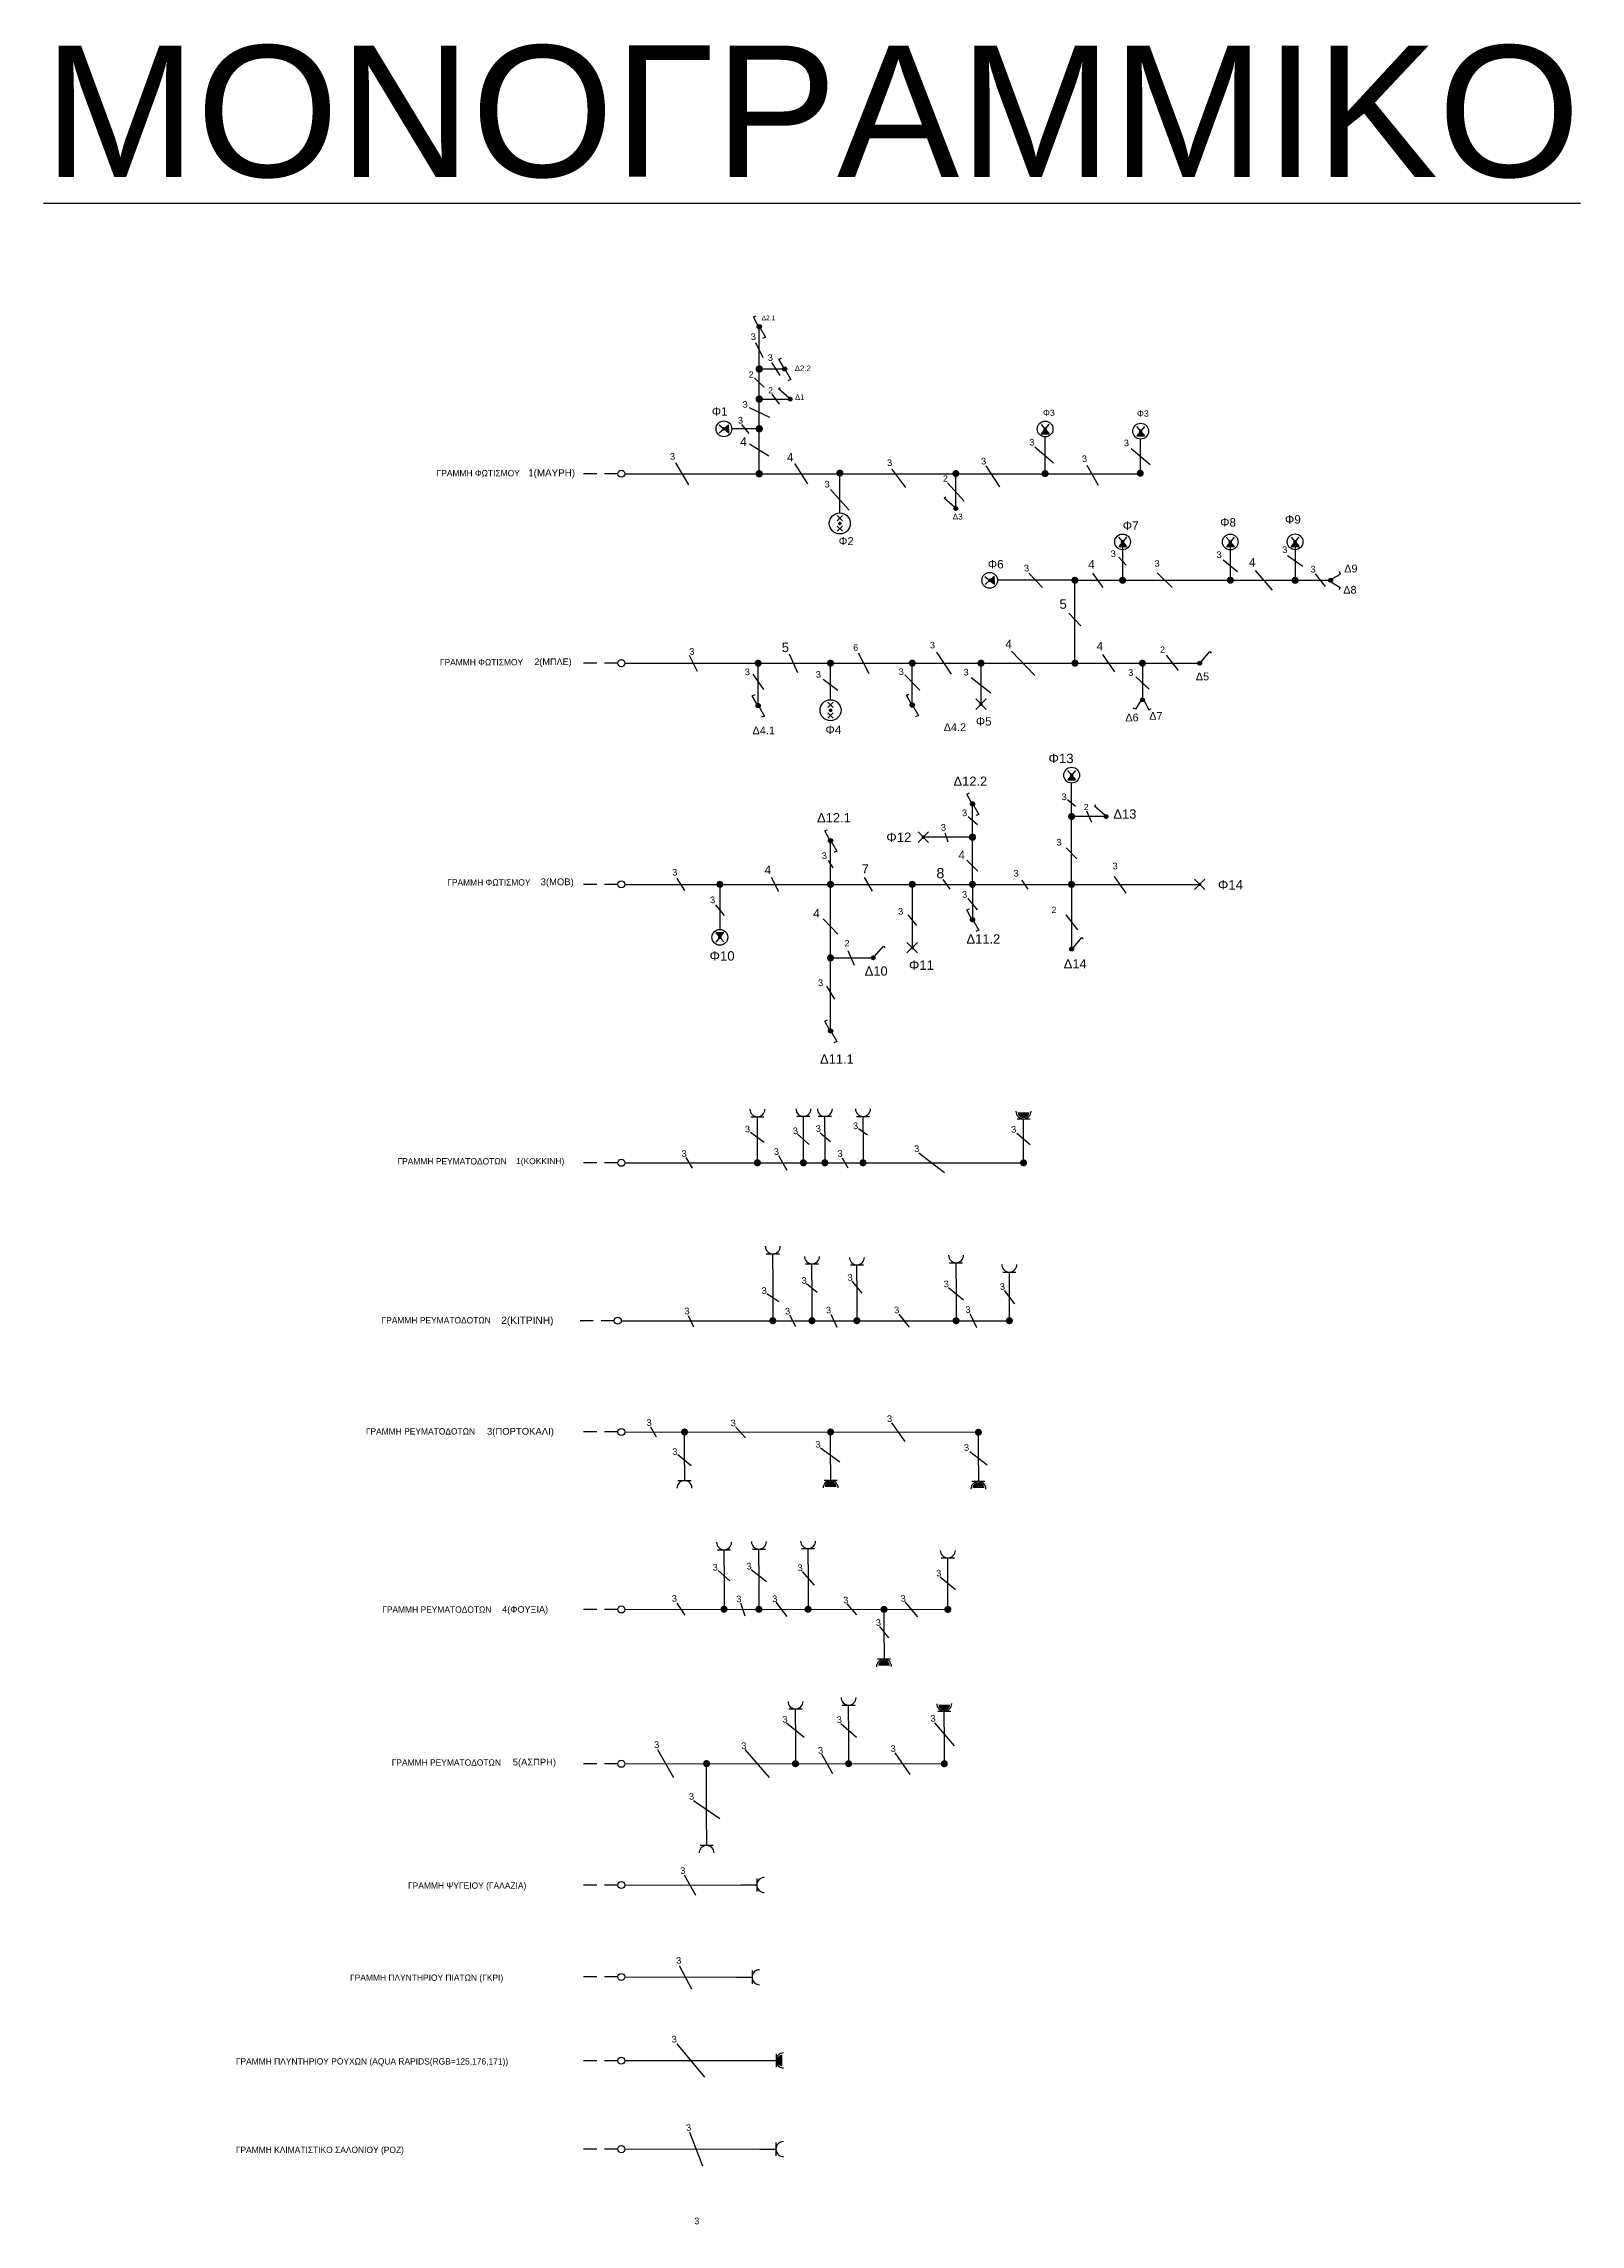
# Model space of a CAD drawing. Header units: millimetres. Extents: x 7471872 to 14943722, y 8344308 to 16688757.
# Drawn here: x 7471895.87 to 7471925.14, y 8344355.41 to 8344396.94 of the extents above; entities that cross this region are included whole.
import ezdxf

# ---------------------------------------------------------------- set-up
doc = ezdxf.new("R2010")
doc.units = ezdxf.units.MM
for name, color, linetype in [('BUILD_FL001_USER', 2, 'Continuous'), ('HLEK-SYMBOL', 1, 'Continuous'), ('TOUCH_POINTS', 7, 'Continuous')]:
    doc.layers.add(name, color=color, linetype=linetype)
doc.styles.get("Standard").update_dxf_attribs({"font": 'arial.ttf'})
doc.styles.add('W4MS1', font='W4MS1.shx')

# ---------------------------------------------------------------- blocks, each defined once
blk = doc.blocks.new('TPOINT')
at = {"layer": 'TOUCH_POINTS'}
for p, q in [((-0.03, 0), (0.03, 0)), ((0.021, -0.021), (-0.021, 0.021)), ((-0.021, -0.021), (0.021, 0.021)), ((0, 0.03), (0, -0.03))]:
    blk.add_line(p, q, dxfattribs=at)
blk.add_point((0, 0), dxfattribs=at)
blk = doc.blocks.new('*X12')
at = {"color": 0}
for p, q in [((10.342, 4.006), (10.418, 4.083)), ((10.355, 4.033), (10.412, 4.09)), ((10.356, 4.006), (10.425, 4.075)), ((10.37, 4.006), (10.431, 4.067)), ((10.384, 4.006), (10.437, 4.059)), ((10.398, 4.006), (10.444, 4.052)), ((10.412, 4.006), (10.45, 4.044)), ((10.426, 4.006), (10.457, 4.036)), ((10.441, 4.006), (10.463, 4.029)), ((10.455, 4.006), (10.47, 4.021)), ((10.469, 4.006), (10.476, 4.013))]:
    blk.add_line(p, q, dxfattribs=at)
blk = doc.blocks.new('gJ6_a53')
at = {"layer": 'HLEK-SYMBOL', "color": 0, "linetype": 'Continuous'}
for p, q in [((0.075, 0.09), (-0.075, -0.09)), ((-0.075, 0.09), (0.075, -0.09)), ((-0.075, -0.09), (0.075, -0.09))]:
    blk.add_line(p, q, dxfattribs=at)
blk.add_circle((0, 0), 0.15, dxfattribs=at)
for name, p in [('TPOINT', (0, 0)), ('*X12', (-10.407, -4.096))]:
    blk.add_blockref(name, p)
blk = doc.blocks.new('gJ6_a51')
at = {"layer": 'HLEK-SYMBOL', "color": 0, "linetype": 'Continuous'}
for p, q in [((0.049, 0.051), (-0.051, 0.151)), ((0.049, 0.151), (-0.051, 0.051)), ((0.049, -0.149), (-0.051, -0.049)), ((-0.051, -0.149), (0.049, -0.049))]:
    blk.add_line(p, q, dxfattribs=at)
blk.add_circle((-0.001, 0.001), 0.2, dxfattribs=at)
blk.add_blockref('TPOINT', (0, 0))
blk = doc.blocks.new('*X16')
at = {"color": 0}
for p, q in [((6.674, 10.842), (6.715, 10.882)), ((6.674, 10.851), (6.705, 10.882)), ((6.676, 10.834), (6.722, 10.88)), ((6.679, 10.828), (6.729, 10.877)), ((6.68, 10.866), (6.69, 10.876)), ((6.683, 10.822), (6.734, 10.873)), ((6.688, 10.818), (6.738, 10.868)), ((6.694, 10.814), (6.742, 10.862)), ((6.701, 10.812), (6.745, 10.855)), ((6.709, 10.81), (6.746, 10.847)), ((6.72, 10.812), (6.744, 10.836))]:
    blk.add_line(p, q, dxfattribs=at)
blk = doc.blocks.new('gJ6_a5')
at = {"linetype": 'Continuous'}
for p, q in [((-0.222, 0.195), (-0.193, 0.22)), ((-0.026, 0.026), (-0.222, 0.195))]:
    blk.add_line(p, q, dxfattribs=at)
blk.add_circle((-0.001, 0), 0.0359, dxfattribs=at)
for name, p in [('*X16', (-6.711, -10.846)), ('TPOINT', (0, 0))]:
    blk.add_blockref(name, p)
blk = doc.blocks.new('gJ6_a3')
at = {"linetype": 'Continuous'}
for p, q in [((-0.111, 0.187), (-0.059, 0.209)), ((-0.024, 0.034), (-0.111, 0.187)), ((0.023, -0.035), (0.12, -0.2)), ((0.12, -0.2), (0.061, -0.224))]:
    blk.add_line(p, q, dxfattribs=at)
blk.add_circle((0, 0), 0.0405, dxfattribs=at)
blk.add_blockref('TPOINT', (0, -0.001))
blk = doc.blocks.new('gJ6_a55')
at = {"layer": 'HLEK-SYMBOL', "color": 0, "linetype": 'Continuous'}
for p, q in [((0.1, 0.1), (-0.1, -0.1)), ((-0.1, 0.1), (0.1, -0.1))]:
    blk.add_line(p, q, dxfattribs=at)
blk.add_blockref('TPOINT', (0, 0))
blk = doc.blocks.new('*X8')
at = {"color": 0}
for p, q in [((8.375, 10.836), (8.416, 10.877)), ((8.375, 10.845), (8.407, 10.877)), ((8.377, 10.829), (8.424, 10.875)), ((8.378, 10.858), (8.394, 10.874)), ((8.381, 10.823), (8.43, 10.872)), ((8.385, 10.817), (8.435, 10.867)), ((8.39, 10.813), (8.439, 10.862)), ((8.396, 10.81), (8.442, 10.856)), ((8.403, 10.808), (8.445, 10.849)), ((8.412, 10.807), (8.445, 10.84)), ((8.425, 10.81), (8.442, 10.827))]:
    blk.add_line(p, q, dxfattribs=at)
blk = doc.blocks.new('gJ6_a7')
at = {"linetype": 'Continuous'}
for p, q in [((-0.124, 0.185), (-0.171, 0.162)), ((-0.03, 0.02), (-0.124, 0.185)), ((0.034, 0.016), (0.13, 0.185)), ((0.13, 0.185), (0.175, 0.162))]:
    blk.add_line(p, q, dxfattribs=at)
blk.add_circle((0.001, 0), 0.0353, dxfattribs=at)
for name, p in [('*X8', (-8.409, -10.843)), ('TPOINT', (0, 0))]:
    blk.add_blockref(name, p)
blk = doc.blocks.new('sucko_for_monogramic')
for p, q in [((7471912.16, 8344376.961), (7471912.41, 8344376.961)), ((7471912.285, 8344376.658), (7471912.285, 8344376.961))]:
    blk.add_line(p, q)
blk.add_arc((7471912.285, 8344377.104), 0.143, 180, 0)
blk = doc.blocks.new('dry-shucko-for-monogramic')
for p, q in [((7471916.214, 8344377.7), (7471916.464, 8344377.7)), ((7471916.339, 8344377.396), (7471916.339, 8344377.7))]:
    blk.add_line(p, q)
at = {"const_width": 0.111}
for points in [[(7471916.283, 8344377.821, 0.414214), (7471916.339, 8344377.766, 1)], [(7471916.339, 8344377.766, 0.414214), (7471916.394, 8344377.821, 1)]]:
    blk.add_lwpolyline(points, format="xyb", dxfattribs=at)
blk.add_arc((7471916.338, 8344377.843), 0.144, 180.6711, 359.8271)

msp = doc.modelspace()

# ---------------------------------------------------------------- hatches: boundary and pattern name
at = {"true_color": 0x000000}
h = msp.add_hatch(dxfattribs=at)
h.set_pattern_fill('ANGLE', color=18)
h.set_pattern_definition([(0, (-0.0007, -0.857), (0, 6.985), [5.08, -1.905]), (90, (-0.0007, -0.857), (-6.985, 4e-16), [5.08, -1.905])])
h.paths.add_polyline_path([(7471923.947, 8344379.47), (7471923.918, 8344379.47), (7471923.918, 8344379.373), (7471923.947, 8344379.373)])
h.paths.add_polyline_path([(7471923.978, 8344379.47), (7471923.947, 8344379.47), (7471923.947, 8344379.373), (7471923.978, 8344379.373)])

# ---------------------------------------------------------------- linework, layer by layer
for p, q in [((7471909.5, 8344390.168), (7471909.5, 8344391.545)), ((7471909.429, 8344391.246), (7471909.57, 8344390.961)), ((7471909.985, 8344390.741), (7471909.5, 8344390.741)), ((7471909.733, 8344390.865), (7471909.89, 8344390.617)), ((7471909.408, 8344390.567), (7471909.591, 8344390.393)), ((7471909.306, 8344390.009), (7471909.693, 8344389.826)), ((7471909.5, 8344389.604), (7471909.5, 8344390.168)), ((7471909.5, 8344390.168), (7471910.091, 8344390.167, -17.852)), ((7471909.74, 8344390.259), (7471909.881, 8344390.069)), ((7471909.5, 8344389.604), (7471908.981, 8344389.604)), ((7471909.161, 8344389.685), (7471909.301, 8344389.51)), ((7471909.5, 8344388.747), (7471909.5, 8344389.604)), ((7471909.316, 8344389.317), (7471909.683, 8344389.087)), ((7471914.748, 8344389.262), (7471915.103, 8344388.954)), ((7471914.947, 8344388.747), (7471914.947, 8344389.446)), ((7471916.586, 8344389.229), (7471916.945, 8344388.925)), ((7471916.761, 8344388.747), (7471916.761, 8344389.404)), ((7471906.404, 8344388.747), (7471906.154, 8344388.747)), ((7471906.805, 8344388.747), (7471906.555, 8344388.747)), ((7471906.939, 8344388.747), (7471909.5, 8344388.747)), ((7471907.902, 8344388.956), (7471908.151, 8344388.537)), ((7471909.5, 8344388.747), (7471911.04, 8344388.747)), ((7471910.172, 8344388.942), (7471910.417, 8344388.552)), ((7471911.037, 8344388.003), (7471911.037, 8344388.76)), ((7471911.04, 8344388.747), (7471912.109, 8344388.747)), ((7471912.019, 8344388.838), (7471912.285, 8344388.488)), ((7471912.109, 8344388.747), (7471913.246, 8344388.747)), ((7471913.246, 8344388.747), (7471914.947, 8344388.747)), ((7471913.247, 8344388.084), (7471913.247, 8344388.751)), ((7471913.815, 8344388.896), (7471914.077, 8344388.496)), ((7471914.947, 8344388.747), (7471916.761, 8344388.747)), ((7471915.744, 8344388.913), (7471915.957, 8344388.529)), ((7471910.859, 8344388.446), (7471911.215, 8344388.055)), ((7471913.086, 8344388.573), (7471913.407, 8344388.227)), ((7471916.422, 8344387.449), (7471916.422, 8344386.718)), ((7471918.474, 8344387.448), (7471918.475, 8344386.718)), ((7471919.709, 8344387.451), (7471919.709, 8344386.718)), ((7471916.353, 8344387.161), (7471916.491, 8344387.003)), ((7471918.338, 8344387.107), (7471918.611, 8344386.883)), ((7471919.563, 8344387.191), (7471919.854, 8344386.99)), ((7471915.514, 8344386.718), (7471914.049, 8344386.718)), ((7471914.638, 8344386.853), (7471914.896, 8344386.578)), ((7471915.514, 8344385.173), (7471915.514, 8344386.718)), ((7471915.514, 8344386.718), (7471920.385, 8344386.718)), ((7471915.85, 8344386.854), (7471916.045, 8344386.582)), ((7471917.084, 8344386.858), (7471917.365, 8344386.578)), ((7471918.95, 8344386.907), (7471919.272, 8344386.529)), ((7471920.09, 8344386.838), (7471920.282, 8344386.598)), ((7471915.401, 8344386.089), (7471915.627, 8344385.85)), ((7471910.071, 8344385.319), (7471910.232, 8344384.96)), ((7471911.386, 8344385.338), (7471911.585, 8344384.941)), ((7471912.876, 8344385.351), (7471913.158, 8344384.928)), ((7471914.306, 8344385.371), (7471914.751, 8344384.908)), ((7471906.404, 8344385.14), (7471906.154, 8344385.14)), ((7471906.805, 8344385.14), (7471906.555, 8344385.14)), ((7471906.939, 8344385.14), (7471909.479, 8344385.14)), ((7471908.163, 8344385.294), (7471908.317, 8344384.986)), ((7471909.376, 8344384.933), (7471909.582, 8344384.638)), ((7471909.479, 8344384.373), (7471909.479, 8344385.14)), ((7471909.479, 8344385.14), (7471910.858, 8344385.14)), ((7471910.858, 8344384.444), (7471910.858, 8344385.14)), ((7471910.858, 8344385.14), (7471912.415, 8344385.14)), ((7471912.271, 8344384.918), (7471912.56, 8344384.623)), ((7471912.415, 8344384.341), (7471912.415, 8344385.14)), ((7471912.415, 8344385.14), (7471913.726, 8344385.14)), ((7471913.726, 8344384.358), (7471913.726, 8344385.14)), ((7471913.726, 8344385.14), (7471915.514, 8344385.14)), ((7471915.548, 8344385.14), (7471917.891, 8344385.14)), ((7471916.037, 8344385.303), (7471916.269, 8344384.976)), ((7471916.802, 8344385.14), (7471916.802, 8344384.478)), ((7471917.254, 8344385.289), (7471917.48, 8344384.999)), ((7471910.72, 8344384.835), (7471910.996, 8344384.624)), ((7471913.539, 8344384.869), (7471913.912, 8344384.573)), ((7471916.674, 8344384.878), (7471916.931, 8344384.647)), ((7471915.451, 8344382.219), (7471915.451, 8344382.856)), ((7471913.562, 8344381.826), (7471913.562, 8344382.461)), ((7471915.371, 8344382.546), (7471915.523, 8344382.414)), ((7471913.479, 8344382.217), (7471913.659, 8344382.065)), ((7471915.451, 8344381.612), (7471915.451, 8344382.219)), ((7471916.108, 8344382.219), (7471915.451, 8344382.219)), ((7471915.735, 8344382.325), (7471915.829, 8344382.114)), ((7471910.858, 8344380.928), (7471910.858, 8344381.758)), ((7471913.562, 8344381.826), (7471912.625, 8344381.826)), ((7471913.035, 8344381.908), (7471913.093, 8344381.74)), ((7471913.562, 8344380.928), (7471913.562, 8344381.826)), ((7471915.35, 8344381.624), (7471915.553, 8344381.417)), ((7471915.451, 8344380.928), (7471915.451, 8344381.612)), ((7471910.814, 8344381.385), (7471910.902, 8344381.242)), ((7471913.457, 8344381.389), (7471913.667, 8344381.182)), ((7471906.404, 8344380.928), (7471906.154, 8344380.928)), ((7471906.805, 8344380.928), (7471906.555, 8344380.928)), ((7471906.939, 8344380.928), (7471909.479, 8344380.928)), ((7471907.932, 8344381.042), (7471908.074, 8344380.813)), ((7471908.75, 8344380.928), (7471908.75, 8344380.07)), ((7471909.479, 8344380.928), (7471910.858, 8344380.928)), ((7471909.725, 8344381.064), (7471909.867, 8344380.792)), ((7471910.858, 8344380.928), (7471912.415, 8344380.928)), ((7471910.858, 8344378.136), (7471910.858, 8344380.928)), ((7471911.5, 8344381.058), (7471911.649, 8344380.798)), ((7471912.415, 8344380.928), (7471913.726, 8344380.928)), ((7471912.415, 8344380.928), (7471912.415, 8344379.721)), ((7471912.999, 8344381.019), (7471913.133, 8344380.837)), ((7471913.562, 8344380.928), (7471913.562, 8344380.252)), ((7471913.726, 8344380.928), (7471915.451, 8344380.928)), ((7471914.495, 8344381.005), (7471914.619, 8344380.838)), ((7471915.451, 8344380.928), (7471917.891, 8344380.928)), ((7471915.451, 8344380.928), (7471915.451, 8344379.695)), ((7471916.262, 8344381.08), (7471916.484, 8344380.757)), ((7471908.669, 8344380.537), (7471908.83, 8344380.333)), ((7471912.332, 8344380.349), (7471912.499, 8344380.143)), ((7471913.471, 8344380.657), (7471913.653, 8344380.441)), ((7471915.338, 8344380.349), (7471915.564, 8344380.065)), ((7471910.716, 8344380.269), (7471910.995, 8344379.978)), ((7471910.858, 8344379.528), (7471911.67, 8344379.528)), ((7471911.187, 8344379.667), (7471911.31, 8344379.389)), ((7471910.784, 8344378.988), (7471910.932, 8344378.744)), ((7471909.334, 8344376.212), (7471909.595, 8344376.016)), ((7471909.34, 8344376.503), (7471909.59, 8344376.503)), ((7471909.465, 8344376.199), (7471909.465, 8344376.503)), ((7471909.465, 8344375.626), (7471909.465, 8344376.199)), ((7471910.217, 8344376.512), (7471910.467, 8344376.512)), ((7471910.342, 8344376.208), (7471910.342, 8344376.512)), ((7471910.342, 8344375.626), (7471910.342, 8344376.208)), ((7471910.659, 8344376.198), (7471910.86, 8344376.03)), ((7471910.75, 8344376.208), (7471910.75, 8344375.626)), ((7471911.39, 8344376.277), (7471911.564, 8344376.158)), ((7471911.477, 8344376.205), (7471911.477, 8344375.626)), ((7471914.408, 8344376.187), (7471914.663, 8344375.975)), ((7471909.865, 8344375.767), (7471910.028, 8344375.485)), ((7471910.231, 8344376.169), (7471910.453, 8344375.973)), ((7471912.538, 8344375.813), (7471913.027, 8344375.439)), ((7471914.536, 8344375.626), (7471914.536, 8344376.162)), ((7471906.404, 8344375.626), (7471906.154, 8344375.626)), ((7471906.805, 8344375.626), (7471906.555, 8344375.626)), ((7471906.939, 8344375.626), (7471909.412, 8344375.626)), ((7471908.1, 8344375.729), (7471908.225, 8344375.523)), ((7471909.412, 8344375.626), (7471910.791, 8344375.626)), ((7471910.791, 8344375.626), (7471912.348, 8344375.626)), ((7471911.083, 8344375.721), (7471911.191, 8344375.531)), ((7471912.348, 8344375.626), (7471914.536, 8344375.626)), ((7471909.758, 8344373.591), (7471909.758, 8344372.619)), ((7471910.399, 8344373.328), (7471910.601, 8344373.162)), ((7471910.505, 8344373.398), (7471910.505, 8344372.619)), ((7471911.265, 8344373.37), (7471911.457, 8344373.143)), ((7471911.361, 8344373.379), (7471911.361, 8344372.619)), ((7471913.25, 8344373.419), (7471913.25, 8344372.619)), ((7471909.643, 8344373.14), (7471909.874, 8344372.987)), ((7471913.107, 8344373.254), (7471913.394, 8344373.017)), ((7471914.166, 8344373.195), (7471914.363, 8344372.938)), ((7471914.265, 8344372.619), (7471914.265, 8344373.242)), ((7471906.337, 8344372.619), (7471906.087, 8344372.619)), ((7471906.737, 8344372.619), (7471906.487, 8344372.619)), ((7471906.872, 8344372.619), (7471914.265, 8344372.619)), ((7471908.148, 8344372.72), (7471908.246, 8344372.505)), ((7471910.078, 8344372.73), (7471910.189, 8344372.508)), ((7471910.865, 8344372.743), (7471910.981, 8344372.496)), ((7471912.161, 8344372.745), (7471912.358, 8344372.493)), ((7471913.513, 8344372.753), (7471913.64, 8344372.491)), ((7471906.404, 8344370.5), (7471906.154, 8344370.5)), ((7471906.805, 8344370.5), (7471906.555, 8344370.5)), ((7471906.939, 8344370.5), (7471913.676, 8344370.495)), ((7471907.431, 8344370.595), (7471907.538, 8344370.406)), ((7471908.076, 8344369.875), (7471908.076, 8344370.499)), ((7471909.048, 8344370.6), (7471909.237, 8344370.386)), ((7471910.86, 8344369.88), (7471910.86, 8344370.5)), ((7471912.017, 8344370.672), (7471912.277, 8344370.32)), ((7471913.676, 8344369.858), (7471913.676, 8344370.495)), ((7471907.946, 8344370.07), (7471908.206, 8344369.861)), ((7471910.665, 8344370.199), (7471911.033, 8344369.934)), ((7471913.51, 8344370.127), (7471913.842, 8344369.872)), ((7471908.83, 8344367.953), (7471908.83, 8344367.125)), ((7471909.348, 8344367.881), (7471909.64, 8344367.65)), ((7471909.494, 8344367.966), (7471909.494, 8344367.124)), ((7471910.431, 8344367.978), (7471910.431, 8344367.124)), ((7471908.717, 8344367.862), (7471908.943, 8344367.667)), ((7471910.315, 8344367.841), (7471910.546, 8344367.584)), ((7471912.949, 8344367.744), (7471913.237, 8344367.498)), ((7471913.093, 8344367.155), (7471913.093, 8344367.799)), ((7471906.404, 8344367.121), (7471906.154, 8344367.121)), ((7471906.805, 8344367.121), (7471906.555, 8344367.121)), ((7471906.939, 8344367.126), (7471913.093, 8344367.121)), ((7471907.931, 8344367.238), (7471908.085, 8344367.012)), ((7471909.141, 8344367.248), (7471909.223, 8344367.001)), ((7471909.818, 8344367.26), (7471910.028, 8344366.988)), ((7471911.172, 8344367.228), (7471911.352, 8344367.018)), ((7471911.877, 8344366.477), (7471911.877, 8344367.123)), ((7471912.273, 8344367.263), (7471912.514, 8344366.981)), ((7471911.794, 8344366.794), (7471911.963, 8344366.579)), ((7471911.203, 8344364.996), (7471911.203, 8344364.184)), ((7471910.02, 8344364.96), (7471910.357, 8344364.689)), ((7471910.191, 8344364.924), (7471910.191, 8344364.184)), ((7471911.055, 8344364.951), (7471911.351, 8344364.689)), ((7471912.837, 8344364.96), (7471913.215, 8344364.524)), ((7471913.026, 8344364.881), (7471913.026, 8344364.182)), ((7471906.404, 8344364.182), (7471906.154, 8344364.182)), ((7471906.805, 8344364.182), (7471906.555, 8344364.182)), ((7471906.939, 8344364.187), (7471913.026, 8344364.182)), ((7471907.563, 8344364.453), (7471907.867, 8344363.919)), ((7471908.497, 8344362.93), (7471908.497, 8344364.185)), ((7471909.227, 8344364.452), (7471909.688, 8344363.918)), ((7471910.688, 8344364.369), (7471910.894, 8344363.999)), ((7471912.081, 8344364.388), (7471912.369, 8344363.977)), ((7471908.246, 8344363.482), (7471908.748, 8344363.137)), ((7471908.072, 8344362.068), (7471908.286, 8344361.683)), ((7471906.404, 8344361.873), (7471906.154, 8344361.873)), ((7471906.805, 8344361.873), (7471906.555, 8344361.873)), ((7471906.939, 8344361.878), (7471909.15, 8344361.873)), ((7471906.404, 8344360.123), (7471906.154, 8344360.123)), ((7471906.805, 8344360.123), (7471906.555, 8344360.123)), ((7471906.939, 8344360.123), (7471909.061, 8344360.118)), ((7471907.977, 8344360.342), (7471908.212, 8344359.898)), ((7471907.927, 8344358.852), (7471908.46, 8344358.212)), ((7471906.403, 8344358.528), (7471906.153, 8344358.528)), ((7471906.803, 8344358.528), (7471906.553, 8344358.528)), ((7471906.939, 8344358.533), (7471909.517, 8344358.531)), ((7471908.173, 8344357.168), (7471908.42, 8344356.524)), ((7471906.404, 8344356.844), (7471906.154, 8344356.844)), ((7471906.805, 8344356.844), (7471906.555, 8344356.844)), ((7471906.939, 8344356.849), (7471909.513, 8344356.844))]:
    msp.add_line(p, q)
for points, const_width in [([(7471909.465, 8344390.741, 1), (7471909.535, 8344390.741, 1)], 0.0706), ([(7471909.465, 8344390.168, 1), (7471909.535, 8344390.168, 1)], 0.0706), ([(7471909.465, 8344389.604, 1), (7471909.535, 8344389.604, 1)], 0.0706), ([(7471909.465, 8344388.747, 1), (7471909.535, 8344388.747, 1)], 0.0706), ([(7471911.003, 8344388.76, 1), (7471911.071, 8344388.76, 1)], 0.0674), ([(7471913.213, 8344388.751, 1), (7471913.28, 8344388.751, 1)], 0.0674), ([(7471914.912, 8344388.75, 1), (7471914.979, 8344388.75, 1)], 0.0674), ([(7471916.726, 8344388.756, 1), (7471916.793, 8344388.756, 1)], 0.0674), ([(7471915.481, 8344386.718, 1), (7471915.548, 8344386.718, 1)], 0.0674), ([(7471916.422, 8344386.752, 1), (7471916.422, 8344386.684, 1)], 0.0674), ([(7471918.475, 8344386.752, 1), (7471918.475, 8344386.684, 1)], 0.0674), ([(7471919.709, 8344386.752, 1), (7471919.709, 8344386.684, 1)], 0.0674), ([(7471909.446, 8344385.14, 1), (7471909.513, 8344385.14, 1)], 0.0674), ([(7471910.824, 8344385.14, 1), (7471910.892, 8344385.14, 1)], 0.0674), ([(7471912.382, 8344385.14, 1), (7471912.449, 8344385.14, 1)], 0.0674), ([(7471913.692, 8344385.14, 1), (7471913.759, 8344385.14, 1)], 0.0674), ([(7471915.481, 8344385.14, 1), (7471915.548, 8344385.14, 1)], 0.0674), ([(7471916.802, 8344385.173, 1), (7471916.802, 8344385.106, 1)], 0.0674), ([(7471915.451, 8344382.186, 1), (7471915.451, 8344382.253, 1)], 0.0674), ([(7471913.527, 8344381.826, 1), (7471913.597, 8344381.826, 1)], 0.0706), ([(7471908.716, 8344380.928, 1), (7471908.783, 8344380.928, 1)], 0.0674), ([(7471910.824, 8344380.928, 1), (7471910.892, 8344380.928, 1)], 0.0674), ([(7471912.382, 8344380.928, 1), (7471912.449, 8344380.928, 1)], 0.0674), ([(7471913.528, 8344380.928, 1), (7471913.596, 8344380.928, 1)], 0.0674), ([(7471915.451, 8344380.962, 1), (7471915.451, 8344380.894, 1)], 0.0674), ([(7471910.824, 8344379.528, 1), (7471910.892, 8344379.528, 1)], 0.0674), ([(7471909.431, 8344375.626, 1), (7471909.499, 8344375.626, 1)], 0.0674), ([(7471910.308, 8344375.626, 1), (7471910.376, 8344375.626, 1)], 0.0674), ([(7471910.716, 8344375.626, 1), (7471910.784, 8344375.626, 1)], 0.0674), ([(7471911.443, 8344375.626, 1), (7471911.511, 8344375.626, 1)], 0.0674), ([(7471914.502, 8344375.626, 1), (7471914.569, 8344375.626, 1)], 0.0674), ([(7471909.725, 8344372.619, 1), (7471909.792, 8344372.619, 1)], 0.0674), ([(7471910.471, 8344372.619, 1), (7471910.539, 8344372.619, 1)], 0.0674), ([(7471911.327, 8344372.619, 1), (7471911.394, 8344372.619, 1)], 0.0674), ([(7471913.217, 8344372.619, 1), (7471913.284, 8344372.619, 1)], 0.0674), ([(7471914.231, 8344372.619, 1), (7471914.299, 8344372.619, 1)], 0.0674), ([(7471908.043, 8344370.5, 1), (7471908.11, 8344370.5, 1)], 0.0674), ([(7471910.827, 8344370.5, 1), (7471910.894, 8344370.5, 1)], 0.0674), ([(7471913.642, 8344370.495, 1), (7471913.709, 8344370.495, 1)], 0.0674), ([(7471908.796, 8344367.125, 1), (7471908.864, 8344367.125, 1)], 0.0674), ([(7471909.46, 8344367.124, 1), (7471909.528, 8344367.124, 1)], 0.0674), ([(7471910.397, 8344367.124, 1), (7471910.465, 8344367.124, 1)], 0.0674), ([(7471911.843, 8344367.122, 1), (7471911.911, 8344367.122, 1)], 0.0674), ([(7471913.06, 8344367.121, 1), (7471913.127, 8344367.121, 1)], 0.0674), ([(7471908.463, 8344364.185, 1), (7471908.531, 8344364.185, 1)], 0.0674), ([(7471910.157, 8344364.184, 1), (7471910.225, 8344364.184, 1)], 0.0674), ([(7471911.169, 8344364.184, 1), (7471911.236, 8344364.184, 1)], 0.0674), ([(7471912.992, 8344364.182, 1), (7471913.059, 8344364.182, 1)], 0.0674)]:
    msp.add_lwpolyline(points, format="xyb", close=True, dxfattribs=dict(const_width=const_width))
for centre in [(7471909.465, 8344376.645), (7471910.342, 8344376.654)]:
    msp.add_arc(centre, 0.143, 180, 0)
at = {"layer": 'BUILD_FL001_USER', "color": 0}
for centre in [(7471906.872, 8344388.747), (7471906.872, 8344385.14), (7471906.872, 8344380.928), (7471906.872, 8344375.626), (7471906.805, 8344372.619), (7471906.872, 8344370.5), (7471906.872, 8344367.121), (7471906.872, 8344364.182), (7471906.872, 8344361.873), (7471906.872, 8344360.123), (7471906.872, 8344358.528), (7471906.872, 8344356.844)]:
    msp.add_circle(centre, 0.0674, dxfattribs=at)

# ---------------------------------------------------------------- block references
at = {"color": 7}
for name, p in [('gJ6_a3', (7471909.5, 8344391.545)), ('gJ6_a3', (7471909.985, 8344390.741)), ('gJ6_a5', (7471910.092, 8344390.168, -17.852)), ('gJ6_a5', (7471913.247, 8344388.085)), ('gJ6_a3', (7471909.479, 8344384.333)), ('gJ6_a3', (7471912.415, 8344384.341)), ('gJ6_a3', (7471913.563, 8344382.46)), ('gJ6_a5', (7471916.108, 8344382.219)), ('gJ6_a3', (7471910.859, 8344381.758)), ('gJ6_a3', (7471913.563, 8344380.253)), ('gJ6_a3', (7471910.859, 8344378.136))]:
    msp.add_blockref(name, p, dxfattribs=at)
at = {"color": 0}
for p, rotation in [((7471908.827, 8344389.602, -17.852), 90.78898433946557), ((7471914.946, 8344389.598, -17.852), 0.7889843394655536), ((7471916.766, 8344389.557, -17.852), 0.7889843394655536), ((7471916.422, 8344387.449), 1.577969878720517), ((7471918.474, 8344387.448), 1.577969878720517), ((7471919.709, 8344387.451), 1.577969878720517), ((7471913.891, 8344386.717), 91.5779698787204), ((7471915.452, 8344383.007), 0.7889843394655536), ((7471908.75, 8344379.92), 181.5779698787204)]:
    msp.add_blockref('gJ6_a53', p, dxfattribs=dict(at, rotation=rotation))
for name, p in [('gJ6_a51', (7471911.036, 8344387.8, -20.9)), ('gJ6_a51', (7471910.859, 8344384.243, -20.9)), ('gJ6_a55', (7471913.726, 8344384.358)), ('gJ6_a55', (7471912.625, 8344381.826)), ('gJ6_a55', (7471917.891, 8344380.928)), ('gJ6_a55', (7471912.415, 8344379.721))]:
    msp.add_blockref(name, p, dxfattribs=at)
at = {"color": 7}
for name, p, rotation in [('gJ6_a7', (7471920.386, 8344386.719), 268.2814118007142), ('gJ6_a5', (7471917.891, 8344385.139), 270), ('gJ6_a7', (7471916.803, 8344384.442), 178.2814118007142), ('gJ6_a5', (7471911.67, 8344379.527), 270), ('gJ6_a5', (7471915.452, 8344379.695), 270)]:
    msp.add_blockref(name, p, dxfattribs=dict(at, rotation=rotation))
for name, p in [('sucko_for_monogramic', (-1.535, -0.45)), ('sucko_for_monogramic', (-0.808, -0.453)), ('dry-shucko-for-monogramic', (-1.803, -1.234)), ('sucko_for_monogramic', (-2.527, -3.066)), ('sucko_for_monogramic', (-1.78, -3.26)), ('sucko_for_monogramic', (-0.924, -3.279)), ('sucko_for_monogramic', (0.965, -3.239)), ('sucko_for_monogramic', (1.98, -3.416)), ('sucko_for_monogramic', (-3.455, -8.705)), ('sucko_for_monogramic', (-2.791, -8.692)), ('sucko_for_monogramic', (-1.854, -8.68)), ('sucko_for_monogramic', (0.808, -8.858)), ('sucko_for_monogramic', (-1.082, -11.662)), ('sucko_for_monogramic', (-2.094, -11.734)), ('dry-shucko-for-monogramic', (-3.313, -12.515))]:
    msp.add_blockref(name, p)
for name, p, rotation in [('sucko_for_monogramic', (14943820.361, 16688746.533), 180), ('dry-shucko-for-monogramic', (14943827.199, 16688747.276), 180), ('dry-shucko-for-monogramic', (14943830.014, 16688747.254), 180), ('dry-shucko-for-monogramic', (14943828.216, 16688743.873), 180), ('sucko_for_monogramic', (14943820.782, 16688739.588), 180), ('sucko_for_monogramic', (-872467.508, 15816274.159), 270), ('sucko_for_monogramic', (-872467.597, 15816272.403), 270), ('dry-shucko-for-monogramic', (-903943.249, 15780974.585), 270.2419290027196), ('sucko_for_monogramic', (-872467.144, 15816269.129), 270)]:
    msp.add_blockref(name, p, dxfattribs=dict(rotation=rotation))

# ---------------------------------------------------------------- texts
for s, height, p in [('%%UΜΟΝΟΓΡΑΜΜΙΚΟ', 2.5, (7471895.866, 8344394.4)), ('Δ2.1', 0.091, (7471909.545, 8344391.668)), ('Δ2.2', 0.1066, (7471910.177, 8344390.701)), ('2', 0.119, (7471909.301, 8344390.577)), ('2', 0.119, (7471909.669, 8344390.276)), ('Φ1', 0.16, (7471908.596, 8344389.853)), ('Δ1', 0.1026, (7471910.183, 8344390.154)), ('Φ3', 0.1193, (7471914.904, 8344389.849)), ('Φ3', 0.1193, (7471916.696, 8344389.833)), ('4', 0.162, (7471909.137, 8344389.278)), ('4', 0.162, (7471910.028, 8344388.981)), ('2', 0.119, (7471913, 8344388.595)), ('Δ3', 0.1121, (7471913.185, 8344387.876, -17.04)), ('Φ7', 0.1595, (7471916.425, 8344387.679)), ('Φ8', 0.1595, (7471918.281, 8344387.742)), ('Φ9', 0.1595, (7471919.516, 8344387.797)), ('Φ2', 0.1508, (7471911.013, 8344387.388)), ('Φ6', 0.1595, (7471913.855, 8344386.944)), ('4', 0.162, (7471915.767, 8344386.94)), ('4', 0.162, (7471918.829, 8344386.979)), ('Δ9', 0.1482, (7471920.645, 8344386.868)), ('Δ8', 0.1482, (7471920.626, 8344386.463)), ('5', 0.179, (7471915.22, 8344386.176)), ('5', 0.179, (7471909.929, 8344385.351)), ('6', 0.123, (7471911.29, 8344385.377)), ('4', 0.162, (7471914.189, 8344385.423)), ('4', 0.162, (7471915.926, 8344385.383)), ('2', 0.119, (7471917.137, 8344385.338)), ('2(ΜΠΛΕ)', 0.1239, (7471905.215, 8344385.105)), ('Δ5', 0.1482, (7471917.817, 8344384.813)), ('Φ5', 0.1595, (7471913.626, 8344383.952)), ('Δ6', 0.1482, (7471916.475, 8344384.031)), ('Δ7', 0.1482, (7471916.93, 8344384.061)), ('Δ4.1', 0.1482, (7471909.372, 8344383.785)), ('Φ4', 0.1595, (7471910.763, 8344383.792)), ('Δ4.2', 0.1482, (7471913.015, 8344383.847)), ('Φ13', 0.179, (7471915.011, 8344383.237)), ('Δ12.2', 0.176, (7471913.201, 8344382.804)), ('2', 0.119, (7471915.682, 8344382.341)), ('Δ12.1', 0.176, (7471910.602, 8344382.109)), ('Δ13', 0.176, (7471916.248, 8344382.18)), ('Φ12', 0.179, (7471911.92, 8344381.735)), ('4', 0.162, (7471909.6, 8344381.123)), ('7', 0.172, (7471911.453, 8344381.135)), ('8', 0.196, (7471912.875, 8344381.044)), ('4', 0.162, (7471913.294, 8344381.405)), ('3(ΜΟΒ)', 0.1288, (7471905.336, 8344380.912)), ('Φ14', 0.179, (7471918.238, 8344380.829)), ('4', 0.162, (7471910.528, 8344380.298)), ('2', 0.119, (7471915.068, 8344380.382)), ('Δ11.2', 0.176, (7471913.449, 8344379.801)), ('Φ10', 0.179, (7471908.553, 8344379.476)), ('2', 0.119, (7471911.127, 8344379.749)), ('Δ14', 0.176, (7471915.301, 8344379.327)), ('Δ10', 0.176, (7471911.509, 8344379.19)), ('Φ11', 0.179, (7471912.351, 8344379.3)), ('Δ11.1', 0.176, (7471910.658, 8344377.514)), ('1(ΚΟΚΚΙΝΗ)', 0.115, (7471904.867, 8344375.6)), ('2(ΚΙΤΡΙΝΗ)', 0.1377, (7471904.585, 8344372.558)), ('3(ΠΟΡΤΟΚΑΛΙ)', 0.12933, (7471904.313, 8344370.448)), ('4(ΦΟΥΞΙΑ)', 0.1237, (7471904.603, 8344367.061)), ('5(ΑΣΠΡΗ)', 0.1278, (7471904.804, 8344364.15))]:
    msp.add_text(s, height=height).set_placement(p)
for p in [(7471909.344, 8344391.289), (7471909.667, 8344390.892), (7471909.187, 8344390.001), (7471909.097, 8344389.7), (7471907.804, 8344389.011), (7471914.651, 8344389.281), (7471915.653, 8344388.965), (7471916.451, 8344389.267), (7471911.94, 8344388.891), (7471913.731, 8344388.92), (7471910.748, 8344388.482), (7471914.548, 8344386.883), (7471916.201, 8344387.157), (7471917.035, 8344386.972), (7471918.216, 8344387.138), (7471919.469, 8344387.233), (7471920.006, 8344386.863), (7471908.173, 8344385.296), (7471912.755, 8344385.417), (7471909.229, 8344384.907), (7471910.583, 8344384.859), (7471912.161, 8344384.91), (7471913.396, 8344384.902), (7471916.534, 8344384.894), (7471915.265, 8344382.528), (7471912.965, 8344381.946), (7471913.368, 8344382.223), (7471915.167, 8344381.664), (7471907.846, 8344381.092), (7471910.696, 8344381.408), (7471914.348, 8344381.073), (7471916.237, 8344381.211), (7471913.369, 8344380.669), (7471908.568, 8344380.566), (7471912.151, 8344380.347), (7471910.625, 8344378.987), (7471909.232, 8344376.201), (7471910.146, 8344376.168), (7471910.581, 8344376.211), (7471911.292, 8344376.263), (7471914.303, 8344376.196), (7471908.023, 8344375.735), (7471909.783, 8344375.772), (7471910.995, 8344375.737), (7471912.458, 8344375.828), (7471910.311, 8344373.32), (7471911.186, 8344373.376), (7471913.018, 8344373.253), (7471914.089, 8344373.203), (7471908.079, 8344372.737), (7471909.549, 8344373.127), (7471909.996, 8344372.735), (7471910.776, 8344372.754), (7471912.075, 8344372.757), (7471913.433, 8344372.764), (7471911.939, 8344370.686), (7471907.357, 8344370.613), (7471908.96, 8344370.606), (7471907.85, 8344370.06), (7471910.575, 8344370.2), (7471913.405, 8344370.136), (7471908.617, 8344367.858), (7471909.261, 8344367.878), (7471910.236, 8344367.848), (7471912.876, 8344367.746), (7471907.84, 8344367.264), (7471909.068, 8344367.254), (7471909.752, 8344367.257), (7471911.106, 8344367.234), (7471912.198, 8344367.264), (7471911.726, 8344366.806), (7471909.946, 8344364.963), (7471910.981, 8344364.956), (7471912.766, 8344364.979), (7471907.501, 8344364.479), (7471909.164, 8344364.459), (7471910.624, 8344364.372), (7471912.007, 8344364.404), (7471908.166, 8344363.495), (7471908.001, 8344362.082), (7471907.923, 8344360.371), (7471907.836, 8344358.871), (7471908.11, 8344357.188), (7471908.268, 8344355.41)]:
    msp.add_text('3', height=0.126, rotation=4.5389).set_placement(p)
at = {"lineweight": 30}
msp.add_text('1(ΜΑΥΡΗ)', height=0.1339, dxfattribs=at).set_placement((7471905.098, 8344388.698))
at = {"layer": 'BUILD_FL001_USER', "color": 0, "style": 'W4MS1'}
for s, p in [('ΓΡΑΜΜΗ ΦΩΤΙΣΜΟΥ', (7471903.353, 8344388.698)), ('ΓΡΑΜΜΗ ΦΩΤΙΣΜΟΥ', (7471903.416, 8344385.098)), ('ΓΡΑΜΜΗ ΦΩΤΙΣΜΟΥ ', (7471903.556, 8344380.906)), ('ΓΡΑΜΜΗ ΡΕΥΜΑΤΟΔΟΤΩΝ', (7471902.608, 8344375.594)), ('ΓΡΑΜΜΗ ΡΕΥΜΑΤΟΔΟΤΩΝ', (7471902.304, 8344372.567)), ('ΓΡΑΜΜΗ ΡΕΥΜΑΤΟΔΟΤΩΝ', (7471902.005, 8344370.452)), ('ΓΡΑΜΜΗ ΡΕΥΜΑΤΟΔΟΤΩΝ', (7471902.317, 8344367.059)), ('ΓΡΑΜΜΗ ΡΕΥΜΑΤΟΔΟΤΩΝ', (7471902.498, 8344364.146)), ('ΓΡΑΜΜΗ ΨΥΓΕΙΟΥ (ΓΑΛΑΖΙΑ)', (7471902.809, 8344361.802)), ('ΓΡΑΜΜΗ ΠΛΥΝΤΗΡΙΟΥ ΠΙΑΤΩΝ (ΓΚΡΙ)', (7471901.704, 8344360.049)), ('ΓΡΑΜΜΗ ΠΛΥΝΤΗΡΙΟΥ ΡΟΥΧΩΝ (AQUA RAPIDS(RGB=125,176,171))', (7471899.528, 8344358.455)), ('ΓΡΑΜΜΗ ΚΛΙΜΑΤΙΣΤΙΚΟ ΣΑΛΟΝΙΟΥ (ΡΟΖ)', (7471899.528, 8344356.77))]:
    msp.add_text(s, height=0.12, dxfattribs=at).set_placement(p)

doc.saveas('drawing.dxf')
